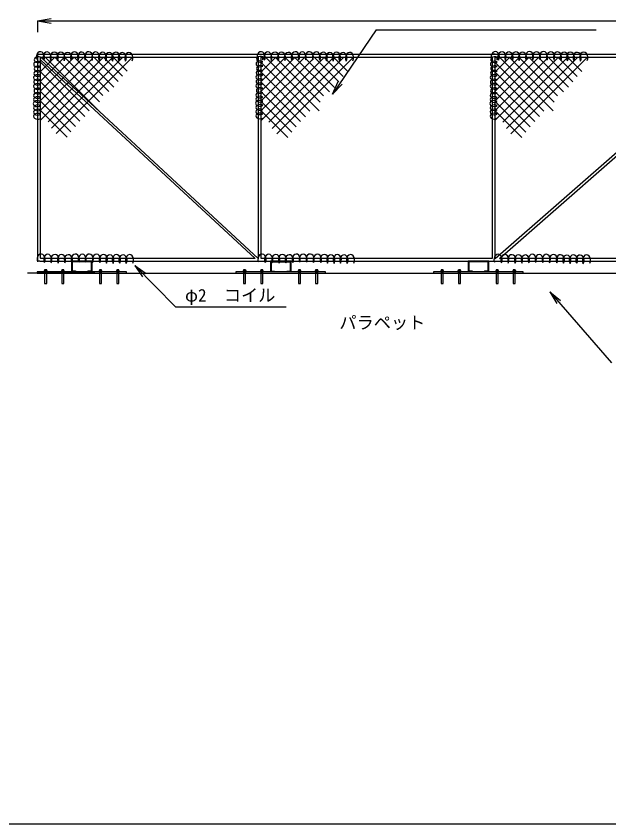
# Model space of a CAD drawing. Units: millimetres, scale not verified. Extents: x -707 to 733, y -527 to 483.
# Drawn here: x -323 to 108, y -527 to 60 of the extents above; entities that cross this region are included whole.
import ezdxf
from ezdxf.enums import TextEntityAlignment as Align

# ---------------------------------------------------------------- set-up
doc = ezdxf.new("R2010")
doc.units = ezdxf.units.MM
doc.header["$LTSCALE"] = 5
doc.layers.add('0-0', color=7, linetype='Continuous')
doc.styles.add('ＭＳ ゴシック', font='')
doc.styles.get('ＭＳ ゴシック').set_extended_font_data('MS Gothic')

msp = doc.modelspace()

# ---------------------------------------------------------------- linework, layer by layer
at = {"layer": '0-0', "color": 4}
for p, q in [((-307.603, 56.667), (-297.755, 58.403)), ((-307.603, 56.667), (193.916, 56.667)), ((-307.603, 56.667), (-297.755, 54.93)), ((-307.603, 56.667), (-307.603, 48.333)), ((-93.333, 3.333), (-89.241, 12.457)), ((-93.333, 3.333), (-86.367, 10.507))]:
    msp.add_line(p, q, dxfattribs=at)
at = {"layer": '0-0'}
for p, q in [((-61.667, 50), (-93.333, 3.333)), ((-61.667, 50), (98.333, 50)), ((-307.603, 32.246), (-307.603, -117.754)), ((-107.695, 32.211), (-307.603, 32.211)), ((-295.211, 30.29), (-305.603, 19.899)), ((-288.14, 30.29), (-305.603, 12.828)), ((-281.069, 30.29), (-305.603, 5.756)), ((-273.998, 30.29), (-305.603, -1.315)), ((-305.603, 30.211), (-147.206, 30.211)), ((-305.603, 28.069), (-305.603, 30.211)), ((-260.343, 29.803), (-305.603, -15.457)), ((-267.836, 29.381), (-305.254, -8.037)), ((-302.203, 30.211), (-263.476, -8.516)), ((-252.67, 30.405), (-299.94, -16.865)), ((-245.793, 30.211), (-297.466, -21.462)), ((-295.159, 30.238), (-262.651, -2.27)), ((-238.721, 30.211), (-294.22, -25.288)), ((-288.14, 30.29), (-260.177, 2.328)), ((-280.99, 30.211), (-255.966, 5.187)), ((-273.998, 30.29), (-252.237, 8.53)), ((-266.848, 30.211), (-249.088, 12.452)), ((-259.776, 30.211), (-245.939, 16.373)), ((-252.785, 30.29), (-242.5, 20.006)), ((-147.206, 30.211), (-147.206, -116.122)), ((-145.233, 28.115), (-145.233, 30.257)), ((-145.206, 30.211), (-107.695, 30.211)), ((-145.206, 30.211), (22.826, 30.211)), ((-145.206, -116.122), (-145.206, 30.211)), ((-134.796, 30.056), (-145.188, 19.665)), ((-127.725, 30.056), (-145.188, 12.594)), ((-120.654, 30.056), (-145.188, 5.523)), ((-113.583, 30.056), (-145.188, -1.548)), ((-145.188, 27.835), (-145.188, 29.977)), ((-99.928, 29.569), (-145.188, -15.691)), ((-144.014, 28.391), (-144.014, 30.534)), ((-141.788, 29.977), (-103.061, -8.749)), ((-92.255, 30.171), (-139.525, -17.099)), ((-85.378, 29.977), (-137.052, -21.696)), ((-134.744, 30.004), (-102.236, -2.504)), ((-78.307, 29.977), (-133.806, -25.521)), ((-127.725, 30.056), (-99.763, 2.094)), ((-120.575, 29.977), (-95.551, 4.954)), ((-113.583, 30.056), (-91.823, 8.296)), ((-106.433, 29.977), (-88.674, 12.218)), ((-99.362, 29.977), (-85.524, 16.14)), ((-92.37, 30.056), (-82.085, 19.772)), ((24.826, 32.316), (22.826, 32.316)), ((22.826, 32.316), (22.826, 32.211)), ((24.826, 32.211), (24.826, 32.316)), ((24.826, -116.122), (191.916, 30.211)), ((24.826, 30.211), (191.916, 30.211)), ((24.826, -116.122), (24.826, 30.211)), ((35.315, 30.083), (24.923, 19.691)), ((42.386, 30.083), (24.923, 12.62)), ((49.457, 30.083), (24.923, 5.549)), ((56.528, 30.083), (24.923, -1.522)), ((24.923, 27.861), (24.923, 30.004)), ((70.183, 29.596), (24.923, -15.664)), ((24.97, 28.222), (24.97, 30.365)), ((26.277, 28.174), (26.277, 30.317)), ((28.323, 30.004), (67.05, -8.723)), ((77.856, 30.198), (30.586, -17.072)), ((84.733, 30.004), (33.059, -21.67)), ((35.367, 30.031), (67.875, -2.477)), ((91.804, 30.004), (36.305, -25.495)), ((42.386, 30.083), (70.348, 2.121)), ((49.536, 30.004), (74.56, 4.98)), ((56.528, 30.083), (78.288, 8.323)), ((63.678, 30.004), (81.438, 12.244)), ((70.749, 30.004), (84.587, 16.166)), ((77.741, 30.083), (88.026, 19.798)), ((-305.603, -115.765), (-305.603, 28.069)), ((-305.603, 26.54), (-270.205, -8.858)), ((-145.188, 26.306), (-109.79, -9.092)), ((-107.421, 29.147), (-144.839, -8.271)), ((24.923, 26.333), (60.321, -9.065)), ((62.69, 29.174), (25.272, -8.244)), ((-305.603, 19.469), (-273.354, -12.78)), ((-145.188, 19.235), (-112.939, -13.014)), ((24.923, 19.261), (57.172, -12.987)), ((-305.603, 12.398), (-276.889, -16.315)), ((-145.188, 12.164), (-116.475, -16.549)), ((24.923, 12.19), (53.636, -16.523)), ((-305.818, 5.542), (-280.135, -20.141)), ((-145.403, 5.308), (-119.721, -20.374)), ((24.708, 5.334), (50.39, -20.348)), ((-305.603, -1.744), (-283.381, -23.966)), ((-145.188, -1.978), (-122.967, -24.2)), ((24.923, -1.952), (47.144, -24.173)), ((-305.497, -8.604), (-286.179, -27.922)), ((-145.082, -8.837), (-125.764, -28.156)), ((25.029, -8.811), (44.347, -28.129)), ((-307.603, -115.765), (-307.605, -115.765)), ((-305.603, -115.765), (-305.603, -116.122)), ((-307.603, -117.754), (-307.603, -118.122)), ((-306.029, -118.122), (-307.603, -118.122)), ((-306.029, -118.122), (193.916, -118.122)), ((-282.97, -118.079), (-282.97, -125.579)), ((-267.97, -118.079), (-282.97, -118.079)), ((-267.97, -125.579), (-267.97, -118.079)), ((-236.937, -121.135), (-231.274, -129.376)), ((-236.937, -121.135), (-228.797, -126.943)), ((-236.937, -121.135), (-207.317, -151.283)), ((-138.385, -118.156), (-138.385, -125.656)), ((-123.385, -118.156), (-138.385, -118.156)), ((-123.385, -125.656), (-123.385, -118.156)), ((5.739, -118.648), (5.739, -125.148)), ((19.739, -118.648), (5.739, -118.648)), ((19.739, -125.148), (19.739, -118.648)), ((-266.063, -126.733), (-315.079, -126.733)), ((-282.97, -125.579), (-279.982, -125.579)), ((-271.039, -125.127), (-271.039, -125.579)), ((-271.039, -125.127), (-268.47, -125.127)), ((-271.039, -125.579), (-267.97, -125.579)), ((-266.063, -126.733), (-201.063, -126.733)), ((-138.385, -125.656), (-135.397, -125.656)), ((-126.454, -125.203), (-126.454, -125.656)), ((-126.454, -125.656), (-123.385, -125.656)), ((5.739, -125.148), (8.227, -125.148)), ((8.227, -125.148), (8.227, -125.601)), ((17.171, -125.148), (19.739, -125.148)), ((64.584, -140.352), (109.584, -192.018)), ((64.584, -140.352), (72.361, -146.637)), ((64.584, -140.352), (69.742, -148.918)), ((-207.317, -151.283), (-126.92, -151.283))]:
    msp.add_line(p, q, dxfattribs=at)
for points in [[(-706.705, -527.068), (733.295, -527.068), (733.295, 482.932), (-706.705, 482.932)], [(191.916, 27.284), (191.916, -116.122), (28.169, -116.122)], [(-243.044, -125.726), (-308.044, -125.726), (-308.044, -126.726), (-243.044, -126.726)], [(-300.748, -125.737), (-300.748, -124.737), (-302.748, -124.737), (-302.748, -125.737)], [(-301.024, -134.228), (-301.024, -124.228), (-302.524, -124.228), (-302.524, -134.228)], [(-288.316, -125.737), (-288.316, -124.737), (-290.316, -124.737), (-290.316, -125.737)], [(-288.515, -134.305), (-288.515, -124.305), (-290.015, -124.305), (-290.015, -134.305)], [(-260.847, -125.716), (-260.847, -124.716), (-262.847, -124.716), (-262.847, -125.716)], [(-261.125, -134.282), (-261.125, -124.282), (-262.625, -124.282), (-262.625, -134.282)], [(-248.376, -125.716), (-248.376, -124.716), (-250.376, -124.716), (-250.376, -125.716)], [(-248.659, -134.282), (-248.659, -124.282), (-250.159, -124.282), (-250.159, -134.282)], [(-98.46, -125.802), (-163.46, -125.802), (-163.46, -126.802), (-98.46, -126.802)], [(-156.163, -124.814), (-158.163, -124.814), (-158.163, -125.814), (-156.163, -125.814)], [(-156.439, -134.304), (-156.439, -124.304), (-157.939, -124.304), (-157.939, -134.304)], [(-143.731, -125.814), (-143.731, -124.814), (-145.731, -124.814), (-145.731, -125.814)], [(-143.93, -134.381), (-143.93, -124.381), (-145.43, -124.381), (-145.43, -134.381)], [(-118.262, -124.792), (-118.262, -125.792), (-116.262, -125.792), (-116.262, -124.792)], [(-116.54, -134.358), (-116.54, -124.358), (-118.04, -124.358), (-118.04, -134.358)], [(-103.791, -125.792), (-103.791, -124.792), (-105.791, -124.792), (-105.791, -125.792)], [(-104.074, -134.358), (-104.074, -124.358), (-105.574, -124.358), (-105.574, -134.358)], [(45.165, -125.748), (-19.835, -125.748), (-19.835, -126.748), (45.165, -126.748)], [(-12.539, -125.759), (-12.539, -124.759), (-14.539, -124.759), (-14.539, -125.759)], [(-14.314, -124.249), (-14.314, -134.249), (-12.814, -134.249), (-12.814, -124.249)], [(-2.107, -124.759), (-2.107, -125.759), (-0.107, -125.759), (-0.107, -124.759)], [(-1.805, -124.326), (-1.805, -134.326), (-0.305, -134.326), (-0.305, -124.326)], [(25.363, -124.737), (25.363, -125.737), (27.363, -125.737), (27.363, -124.737)], [(25.585, -124.303), (25.585, -134.303), (27.085, -134.303), (27.085, -124.303)], [(39.834, -125.737), (39.834, -124.737), (37.834, -124.737), (37.834, -125.737)], [(38.05, -124.303), (38.05, -134.303), (39.55, -134.303), (39.55, -124.303)]]:
    msp.add_lwpolyline(points, close=True, dxfattribs=at)
for points in [[(193.916, -118.122), (193.916, 31.767), (193.916, 32.211), (-306.029, 32.211)], [(-147.206, -116.122), (-305.39, 30.211), (-147.206, 30.211)], [(22.826, 30.211), (22.826, -116.122), (-145.206, -116.122)], [(-305.396, 28.083), (-149.512, -116.122), (-305.603, -116.122)], [(-268.47, -125.127), (-268.47, -118.627), (-282.47, -118.627), (-282.47, -125.127), (-279.982, -125.127), (-279.982, -125.579)], [(-137.885, -118.703), (-137.885, -125.203), (-135.397, -125.203), (-135.397, -125.656)], [(-126.454, -125.203), (-123.885, -125.203), (-123.885, -118.703), (-137.885, -118.703)], [(5.239, -118.101), (5.239, -125.601), (8.227, -125.601)], [(17.171, -125.148), (17.171, -125.601), (20.239, -125.601), (20.239, -118.101), (5.239, -118.101)], [(-201.063, -126.733), (219.921, -126.733), (286.588, -126.733)]]:
    msp.add_lwpolyline(points, dxfattribs=at)
for centre, major_axis, ratio, start_param, end_param in [((-307.167, 28.358), (3, 0), 0.7, 1.0114784, 5.2544222), ((-305.556, 30.28), (0, 3.9), 0.769231, 4.1067176, 8.337323), ((-300.714, 30.119), (0, 3.9), 0.769231, 4.088109, 8.4216295), ((-295.55, 29.958), (0, 3.9), 0.769231, 4.104249, 8.3873797), ((-290.709, 29.958), (0, 3.9), 0.769231, 4.1208808, 8.4934924), ((-285.706, 29.796), (0, 3.9), 0.769231, 4.2240826, 8.4198024), ((-280.704, 30.28), (0, 3.9), 0.769231, 4.1448992, 8.4735733), ((-275.66, 30.093), (0, 3.9), 0.769231, 4.1900143, 8.3157122), ((-270.558, 30.286), (0, 3.9), 0.769231, 4.0648051, 8.3832469), ((-265.341, 30.137), (0, 3.9), 0.769231, 4.1027236, 8.3882238), ((-260.372, 29.963), (0, 3.9), 0.769231, 4.06159, 8.3948049), ((-255.551, 29.738), (0, 3.9), 0.769231, 4.1267857, 8.4285519), ((-250.861, 29.897), (0, 3.9), 0.769231, 4.0920234, 8.5611534), ((-246.042, 29.706), (0, 3.9), 0.769231, 4.0356706, 8.4194382), ((-241.288, 29.802), (0, 3.9), 0.769231, 4.1186843, 8.4891454), ((-145.578, 28.68), (3, 0), 0.7, 1.0114784, 5.2544222), ((-145.186, 30.327), (0, 3.9), 0.769231, 4.1067176, 8.337323), ((-140.345, 30.165), (0, 3.9), 0.769231, 4.088109, 8.4216295), ((-135.181, 30.004), (0, 3.9), 0.769231, 4.104249, 8.3873797), ((-130.339, 30.004), (0, 3.9), 0.769231, 4.1208808, 8.4934924), ((-125.337, 29.843), (0, 3.9), 0.769231, 4.2240826, 8.4198024), ((-120.334, 30.327), (0, 3.9), 0.769231, 4.1448992, 8.4735733), ((-115.29, 30.139), (0, 3.9), 0.769231, 4.1900143, 8.3157122), ((-110.188, 30.332), (0, 3.9), 0.769231, 4.0648051, 8.3832469), ((-104.971, 30.183), (0, 3.9), 0.769231, 4.1027236, 8.3882238), ((-100.003, 30.009), (0, 3.9), 0.769231, 4.06159, 8.3948049), ((-95.182, 29.784), (0, 3.9), 0.769231, 4.1267857, 8.4285519), ((-90.491, 29.944), (0, 3.9), 0.769231, 4.0920234, 8.5611534), ((-85.673, 29.752), (0, 3.9), 0.769231, 4.0356706, 8.4194382), ((-80.918, 29.848), (0, 3.9), 0.769231, 4.1186843, 8.4891454), ((24.713, 28.463), (3, 0), 0.7, 1.0114784, 5.2544222), ((25.017, 30.434), (0, 3.9), 0.769231, 4.1067176, 8.337323), ((29.859, 30.272), (0, 3.9), 0.769231, 4.088109, 8.4216295), ((35.023, 30.111), (0, 3.9), 0.769231, 4.104249, 8.3873797), ((39.864, 30.111), (0, 3.9), 0.769231, 4.1208808, 8.4934924), ((44.866, 29.95), (0, 3.9), 0.769231, 4.2240826, 8.4198024), ((49.869, 30.434), (0, 3.9), 0.769231, 4.1448992, 8.4735733), ((54.913, 30.246), (0, 3.9), 0.769231, 4.1900143, 8.3157122), ((60.015, 30.439), (0, 3.9), 0.769231, 4.0648051, 8.3832469), ((65.232, 30.29), (0, 3.9), 0.769231, 4.1027236, 8.3882238), ((70.2, 30.116), (0, 3.9), 0.769231, 4.06159, 8.3948049), ((75.021, 29.891), (0, 3.9), 0.769231, 4.1267857, 8.4285519), ((79.712, 30.051), (0, 3.9), 0.769231, 4.0920234, 8.5611534), ((84.531, 29.859), (0, 3.9), 0.769231, 4.0356706, 8.4194382), ((89.285, 29.955), (0, 3.9), 0.769231, 4.1186843, 8.4891454), ((-307.461, 25.049), (3, 0), 0.7, 0.8809142, 5.3944905), ((-307.167, 21.74), (3, 0), 0.7, 1.0128534, 5.3079008), ((-145.872, 25.371), (3, 0), 0.7, 0.8809142, 5.3944905), ((-145.578, 22.062), (3, 0), 0.7, 1.0128534, 5.3079008), ((24.419, 25.154), (3, 0), 0.7, 0.8809142, 5.3944905), ((24.713, 21.845), (3, 0), 0.7, 1.0128534, 5.3079008), ((-307.535, 15.342), (3, 0), 0.7, 0.7943152, 5.4446666), ((-307.387, 18.43), (3, 0), 0.7, 0.8632417, 5.4080191), ((-145.946, 15.664), (3, 0), 0.7, 0.7943152, 5.4446666), ((-145.799, 18.753), (3, 0), 0.7, 0.8632417, 5.4080191), ((24.345, 15.447), (3, 0), 0.7, 0.7943152, 5.4446666), ((24.492, 18.536), (3, 0), 0.7, 0.8632417, 5.4080191), ((-307.461, 12.106), (3, 0), 0.7, 0.906873, 5.4296252), ((-145.872, 12.429), (3, 0), 0.7, 0.906873, 5.4296252), ((24.419, 12.212), (3, 0), 0.7, 0.906873, 5.4296252), ((-307.535, 9.018), (3, 0), 0.7, 0.7826656, 5.4535272), ((-307.24, 5.709), (3, 0), 0.7, 0.9671234, 5.3027401), ((-145.946, 9.34), (3, 0), 0.7, 0.7826656, 5.4535272), ((-145.652, 6.031), (3, 0), 0.7, 0.9671234, 5.3027401), ((24.345, 9.123), (3, 0), 0.7, 0.7826656, 5.4535272), ((24.639, 5.814), (3, 0), 0.7, 0.9671234, 5.3027401), ((-307.608, 2.399), (3, 0), 0.7, 0.8239461, 5.5050069), ((-307.535, -0.616), (3, 0), 0.7, 0.8011236, 5.4437408), ((-146.019, 2.722), (3, 0), 0.7, 0.8239461, 5.5050069), ((-145.946, -0.293), (3, 0), 0.7, 0.8011236, 5.4437408), ((24.272, 2.505), (3, 0), 0.7, 0.8239461, 5.5050069), ((24.345, -0.51), (3, 0), 0.7, 0.8011236, 5.4437408), ((-307.829, -3.557), (3, 0), 0.7, 0.7219753, 5.5482186), ((-307.516, -6.581), (3, 0), 0.7, 0.8721001, 5.4264689), ((-146.24, -3.235), (3, 0), 0.7, 0.7219753, 5.5482186), ((-145.927, -6.259), (3, 0), 0.7, 0.8721001, 5.4264689), ((24.051, -3.452), (3, 0), 0.7, 0.7219753, 5.5482186), ((24.364, -6.476), (3, 0), 0.7, 0.8721001, 5.4264689), ((-307.662, -12.763), (3, 0), 0.7, 0.7958191, 5.4542038), ((-307.637, -9.721), (3, 0), 0.7, 0.8039328, 5.4560436), ((-146.073, -12.44), (3, 0), 0.7, 0.7958191, 5.4542038), ((-146.048, -9.398), (3, 0), 0.7, 0.8039328, 5.4560436), ((24.218, -12.657), (3, 0), 0.7, 0.7958191, 5.4542038), ((24.243, -9.615), (3, 0), 0.7, 0.8039328, 5.4560436), ((-305.091, -116.736), (0, 3.9), 0.769231, 4.1067176, 8.337323), ((-300.25, -116.897), (0, 3.9), 0.769231, 4.088109, 8.4216295), ((-295.086, -117.059), (0, 3.9), 0.769231, 4.104249, 8.3873797), ((-290.244, -117.059), (0, 3.9), 0.769231, 4.1208808, 8.4934924), ((-285.242, -117.22), (0, 3.9), 0.769231, 4.2240826, 8.4198024), ((-280.239, -116.736), (0, 3.9), 0.769231, 4.1448992, 8.4735733), ((-275.195, -116.924), (0, 3.9), 0.769231, 4.1900143, 8.3157122), ((-270.093, -116.73), (0, 3.9), 0.769231, 4.0648051, 8.3832469), ((-264.876, -116.879), (0, 3.9), 0.769231, 4.1027236, 8.3882238), ((-259.908, -117.053), (0, 3.9), 0.769231, 4.06159, 8.3948049), ((-255.087, -117.279), (0, 3.9), 0.769231, 4.1267857, 8.4285519), ((-250.396, -117.119), (0, 3.9), 0.769231, 4.0920234, 8.5611534), ((-245.578, -117.311), (0, 3.9), 0.769231, 4.0356706, 8.4194382), ((-240.823, -117.215), (0, 3.9), 0.769231, 4.1186843, 8.4891454), ((-144.512, -116.736), (0, 3.9), 0.769231, 4.1067176, 8.337323), ((-139.671, -116.897), (0, 3.9), 0.769231, 4.088109, 8.4216295), ((-134.507, -117.059), (0, 3.9), 0.769231, 4.104249, 8.3873797), ((-129.666, -117.059), (0, 3.9), 0.769231, 4.1208808, 8.4934924), ((-124.663, -117.22), (0, 3.9), 0.769231, 4.2240826, 8.4198024), ((-119.66, -116.736), (0, 3.9), 0.769231, 4.1448992, 8.4735733), ((-114.616, -116.924), (0, 3.9), 0.769231, 4.1900143, 8.3157122), ((-109.515, -116.73), (0, 3.9), 0.769231, 4.0648051, 8.3832469), ((-104.298, -116.879), (0, 3.9), 0.769231, 4.1027236, 8.3882238), ((-99.329, -117.053), (0, 3.9), 0.769231, 4.06159, 8.3948049), ((-94.508, -117.279), (0, 3.9), 0.769231, 4.1267857, 8.4285519), ((-89.817, -117.119), (0, 3.9), 0.769231, 4.0920234, 8.5611534), ((-84.999, -117.311), (0, 3.9), 0.769231, 4.0356706, 8.4194382), ((-80.244, -117.215), (0, 3.9), 0.769231, 4.1186843, 8.4891454), ((27.051, -116.936), (0, 3.9), 0.769231, 4.1067176, 8.337323), ((31.892, -117.097), (0, 3.9), 0.769231, 4.088109, 8.4216295), ((37.056, -117.259), (0, 3.9), 0.769231, 4.104249, 8.3873797), ((41.898, -117.259), (0, 3.9), 0.769231, 4.1208808, 8.4934924), ((46.9, -117.42), (0, 3.9), 0.769231, 4.2240826, 8.4198024), ((51.903, -116.936), (0, 3.9), 0.769231, 4.1448992, 8.4735733), ((56.947, -117.124), (0, 3.9), 0.769231, 4.1900143, 8.3157122), ((62.049, -116.93), (0, 3.9), 0.769231, 4.0648051, 8.3832469), ((67.266, -117.079), (0, 3.9), 0.769231, 4.1027236, 8.3882238), ((72.234, -117.253), (0, 3.9), 0.769231, 4.06159, 8.3948049), ((77.055, -117.478), (0, 3.9), 0.769231, 4.1267857, 8.4285519), ((81.746, -117.319), (0, 3.9), 0.769231, 4.0920234, 8.5611534), ((86.564, -117.51), (0, 3.9), 0.769231, 4.0356706, 8.4194382), ((91.319, -117.415), (0, 3.9), 0.769231, 4.1186843, 8.4891454)]:
    msp.add_ellipse(centre, major_axis=major_axis, ratio=ratio, start_param=start_param, end_param=end_param, dxfattribs=at)

# ---------------------------------------------------------------- texts
at = {"layer": '0-0', "color": 4, "style": 'ＭＳ ゴシック'}
for s, p in [('φ2\u3000コイル', (-200.508, -150.154)), ('パラペット', (-88.333, -170))]:
    msp.add_text(s, height=9.164, dxfattribs=at).set_placement(p, align=Align.BOTTOM_LEFT)

doc.saveas('drawing.dxf')
